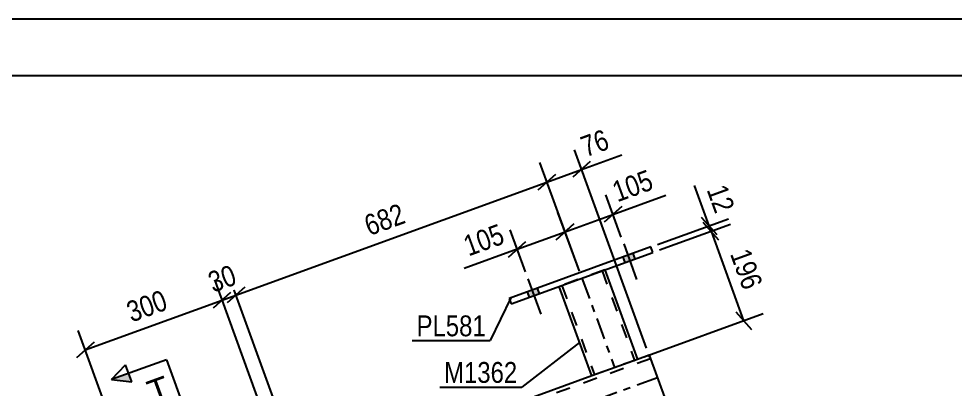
# Model space of a CAD drawing. Header units: millimetres. Extents: x -174 to 1015, y -641 to 200.
# Drawn here: x 5.5 to 134.1, y -349.4 to -298.5 of the extents above; entities that cross this region are included whole.
import ezdxf

# ---------------------------------------------------------------- set-up
doc = ezdxf.new("R2010")
doc.units = ezdxf.units.MM
doc.linetypes.add('DXK_LINE_DOT2', pattern=[3.9198, 1.9599, -1.9599])
doc.linetypes.add('DXK_LINE_DOT3', pattern=[5.9187, 2.979, -0.9799, 0.9799, -0.9799])
doc.styles.add('Arial', font='ARIAL.TTF', dxfattribs={"height": 0.2})
doc.styles.add('Arial Narrow', font='ARIALN.TTF', dxfattribs={"height": 0.2})

# ---------------------------------------------------------------- blocks, each defined once
blk = doc.blocks.new('Part-814735029-4050 - 4005')
at = {"color": 7, "linetype": 'DXK_LINE_DOT2'}
for p, q in [((92.23, -345.22), (46.17, -361.98)), ((90.44, -345.3), (84.18, -347.58)), ((92.15, -345.01), (92.05, -344.72)), ((94.14, -350.48), (56.05, -364.35)), ((93.73, -351.2), (86.51, -353.83)), ((54.71, -361.98), (44.61, -361.98)), ((54.71, -361.98), (55.22, -362.08)), ((55.22, -362.08), (54.71, -361.98)), ((54.71, -361.98), (55.22, -362.08)), ((55.22, -362.08), (54.71, -361.98)), ((55.94, -362.81), (56.05, -363.32)), ((56.05, -363.32), (55.94, -362.81)), ((55.94, -362.81), (56.05, -363.32)), ((56.05, -363.32), (55.94, -362.81)), ((56.05, -363.32), (56.05, -364.92))]:
    blk.add_line(p, q, dxfattribs=at)
at = {"color": 2, "linetype": 'Continuous'}
for p, q in [((92.05, -344.72), (90.44, -345.3)), ((92.05, -344.72), (94.33, -350.98)), ((84.18, -347.58), (44.61, -361.98)), ((94.33, -350.98), (93.73, -351.2)), ((86.51, -353.83), (56.05, -364.92))]:
    blk.add_line(p, q, dxfattribs=at)
at = {"color": 7, "linetype": 'DXK_LINE_DOT3'}
blk.add_line((93.19, -347.85), (45.75, -365.12), dxfattribs=at)
at = {"color": 7, "linetype": 'DXK_LINE_DOT2'}
blk.add_arc((54.71, -363.32), 1.33, 22.5, 67.5, dxfattribs=at)
blk.add_arc((54.71, -363.32), 1.33, 22.5, 67.5, dxfattribs=at)
blk.add_arc((54.71, -363.32), 1.33, 22.5, 67.5, dxfattribs=at)
blk.add_arc((54.71, -363.32), 1.33, 22.5, 67.5, dxfattribs=at)
blk = doc.blocks.new('Bolt-814735029-4052 - 4005')
at = {"linetype": 'Continuous'}
for points in [[(89.83, -330.75), (88.45, -331.25), (88.72, -332), (90.1, -331.5)], [(76.67, -335.54), (75.29, -336.04), (75.57, -336.79), (76.94, -336.29)]]:
    blk.add_hatch(color=1, dxfattribs=at).paths.add_polyline_path(points)
at = {"color": 1, "linetype": 'Continuous'}
for p, q in [((88.57, -329.43), (90.34, -334.32)), ((88.45, -331.25), (88.72, -332)), ((89.83, -330.75), (90.1, -331.5)), ((75.41, -334.22), (77.19, -339.11)), ((76.67, -335.54), (76.94, -336.29)), ((75.29, -336.04), (75.57, -336.79))]:
    blk.add_line(p, q, dxfattribs=at)
blk = doc.blocks.new('Part-814735029-8818 - 4005')
at = {"color": 7, "linetype": 'DXK_LINE_DOT2'}
for p, q in [((85.96, -333), (79.7, -335.28)), ((85.96, -333.01), (85.96, -333)), ((85.96, -333), (85.96, -333.01)), ((85.59, -333.14), (90.06, -345.44)), ((79.7, -335.28), (79.7, -335.29)), ((79.7, -335.29), (79.7, -335.28)), ((80.07, -335.14), (84.55, -347.45)), ((89.98, -345.47), (90.04, -345.45)), ((90.04, -345.45), (89.98, -345.47)), ((90.06, -345.44), (90.04, -345.45)), ((90.04, -345.45), (90.06, -345.44))]:
    blk.add_line(p, q, dxfattribs=at)
at = {"color": 2, "linetype": 'Continuous'}
for p, q in [((85.96, -333.01), (90.44, -345.3)), ((84.18, -347.58), (79.7, -335.29)), ((90.44, -345.3), (84.18, -347.58))]:
    blk.add_line(p, q, dxfattribs=at)
at = {"color": 7, "linetype": 'DXK_LINE_DOT3'}
blk.add_line((82.83, -334.14), (87.31, -346.44), dxfattribs=at)
blk = doc.blocks.new('Bolt-814735029-4046 - 4005')
at = {"linetype": 'Continuous'}
for points in [[(89.83, -330.75), (88.45, -331.25), (88.72, -332), (90.1, -331.5)], [(76.67, -335.54), (75.29, -336.04), (75.57, -336.79), (76.94, -336.29)]]:
    blk.add_hatch(color=1, dxfattribs=at).paths.add_polyline_path(points)
at = {"color": 1, "linetype": 'Continuous'}
for p, q in [((88.57, -329.43), (90.34, -334.32)), ((88.45, -331.25), (88.72, -332)), ((89.83, -330.75), (90.1, -331.5)), ((75.41, -334.22), (77.19, -339.11)), ((76.67, -335.54), (76.94, -336.29)), ((75.29, -336.04), (75.57, -336.79))]:
    blk.add_line(p, q, dxfattribs=at)
blk = doc.blocks.new('Part-814735029-4210 - 4005')
at = {"color": 2, "linetype": 'Continuous'}
for p, q in [((92.27, -329.86), (72.85, -336.93)), ((92.54, -330.61), (92.27, -329.86)), ((73.12, -337.68), (92.54, -330.61)), ((72.85, -336.93), (73.12, -337.68))]:
    blk.add_line(p, q, dxfattribs=at)
blk = doc.blocks.new('StraightDimension-814735029-2905 - 2428')
at = {"color": 7, "linetype": 'Continuous'}
blk.add_line((-81.16, -306.31), (864.74, -306.31), dxfattribs=at)
blk = doc.blocks.new('StraightDimension-814735029-22041 - 2428')
at = {"color": 7, "linetype": 'Continuous'}
blk.add_line((-80.16, -298.49), (863.74, -298.49), dxfattribs=at)
blk = doc.blocks.new('StraightDimension-814735029-22346 - 4005')
at = {"color": 7, "linetype": 'Continuous'}
for p, q in [((82.49, -333.2), (79.54, -325.1)), ((75.07, -333.28), (72.96, -327.5)), ((73.94, -330.17), (80.51, -327.78)), ((81.72, -326.7), (79.31, -328.86)), ((72.73, -331.25), (75.14, -329.1))]:
    blk.add_line(p, q, dxfattribs=at)
at = {"color": 0}
blk.add_wipeout([(73.19, -329.65), (71.75, -325.7), (65.47, -327.99), (66.91, -331.93)], dxfattribs=at)
at = {"color": 7, "linetype": 'Continuous'}
blk.add_line((73.94, -330.17), (66.67, -332.82), dxfattribs=at)
blk.add_line((73.94, -330.17), (66.67, -332.82), dxfattribs=at)
at = {"color": 3, "style": 'Arial Narrow'}
blk.add_text('105', height=2.863, rotation=20.002, dxfattribs=at).set_placement((67.26, -331.17))
blk = doc.blocks.new('StraightDimension-814735029-22317 - 4005')
at = {"color": 7, "linetype": 'Continuous'}
for p, q in [((91.71, -343.78), (81.79, -316.53)), ((82.49, -333.2), (77.05, -318.25)), ((83.97, -318.13), (81.56, -320.28)), ((76.82, -322.01), (79.23, -319.85)), ((78.02, -320.93), (82.76, -319.2))]:
    blk.add_line(p, q, dxfattribs=at)
at = {"color": 0}
blk.add_wipeout([(87.56, -316.66), (86.12, -312.71), (81.56, -314.37), (83, -318.32)], dxfattribs=at)
at = {"color": 7, "linetype": 'Continuous'}
blk.add_line((82.76, -319.2), (88.31, -317.18), dxfattribs=at)
blk.add_line((82.76, -319.2), (88.31, -317.18), dxfattribs=at)
at = {"color": 3, "style": 'Arial Narrow'}
blk.add_text('76', height=2.863, rotation=20.002, dxfattribs=at).set_placement((83.36, -317.55))
blk = doc.blocks.new('StraightDimension-814735029-22318 - 4005')
at = {"color": 7, "linetype": 'Continuous'}
for p, q in [((82.49, -333.2), (77.05, -318.25)), ((76.82, -322.01), (79.23, -319.85)), ((35.33, -336.47), (78.02, -320.93)), ((44.27, -361.04), (34.35, -333.79)), ((36.53, -335.39), (34.12, -337.55))]:
    blk.add_line(p, q, dxfattribs=at)
at = {"color": 0}
blk.add_wipeout([(59.56, -326.85), (58.12, -322.9), (51.84, -325.19), (53.28, -329.14)], dxfattribs=at)
at = {"color": 3, "style": 'Arial Narrow'}
blk.add_text('682', height=2.863, rotation=20.002, dxfattribs=at).set_placement((53.64, -328.37))
blk = doc.blocks.new('StraightDimension-814735029-22319 - 4005')
at = {"color": 7, "linetype": 'Continuous'}
for p, q in [((44.27, -361.04), (34.35, -333.79)), ((42.37, -361.71), (32.46, -334.48)), ((36.53, -335.39), (34.12, -337.55)), ((32.23, -338.23), (34.64, -336.08)), ((33.43, -337.16), (35.33, -336.47))]:
    blk.add_line(p, q, dxfattribs=at)
at = {"color": 0}
blk.add_wipeout([(36.4, -335.28), (34.97, -331.33), (30.4, -332.99), (31.84, -336.94)], dxfattribs=at)
at = {"color": 3, "style": 'Arial Narrow'}
blk.add_text('30', height=2.863, rotation=20.002, dxfattribs=at).set_placement((32.2, -336.17))
blk = doc.blocks.new('StraightDimension-814735029-22320 - 4005')
at = {"color": 7, "linetype": 'Continuous'}
for p, q in [((42.37, -361.71), (32.46, -334.48)), ((32.23, -338.23), (34.64, -336.08)), ((14.64, -344), (33.43, -337.16)), ((23.58, -368.55), (13.67, -341.32)), ((15.84, -342.92), (13.44, -345.07))]:
    blk.add_line(p, q, dxfattribs=at)
at = {"color": 0}
blk.add_wipeout([(26.92, -338.73), (25.48, -334.78), (19.2, -337.07), (20.64, -341.02)], dxfattribs=at)
at = {"color": 3, "style": 'Arial Narrow'}
blk.add_text('300', height=2.863, rotation=20.002, dxfattribs=at).set_placement((21, -340.25))
blk = doc.blocks.new('StraightDimension-814735029-22345 - 4005')
at = {"color": 7, "linetype": 'Continuous'}
for p, q in [((88.22, -328.49), (86.12, -322.71)), ((82.49, -333.2), (79.54, -325.1)), ((88.3, -324.31), (85.89, -326.46)), ((80.51, -327.78), (87.09, -325.38)), ((79.31, -328.86), (81.72, -326.7))]:
    blk.add_line(p, q, dxfattribs=at)
at = {"color": 0}
blk.add_wipeout([(93.61, -322.21), (92.17, -318.27), (85.89, -320.55), (87.33, -324.5)], dxfattribs=at)
at = {"color": 7, "linetype": 'Continuous'}
blk.add_line((87.09, -325.38), (94.36, -322.74), dxfattribs=at)
blk.add_line((87.09, -325.38), (94.36, -322.74), dxfattribs=at)
at = {"color": 3, "style": 'Arial Narrow'}
blk.add_text('105', height=2.863, rotation=20.002, dxfattribs=at).set_placement((87.69, -323.73))
blk = doc.blocks.new('StraightDimension-814735029-22399 - 4005')
at = {"color": 7, "linetype": 'Continuous'}
for p, q in [((101.63, -328.9), (99.48, -326.49)), ((93.48, -330.27), (103.24, -326.72)), ((100.56, -327.69), (105.03, -339.99)), ((91.38, -344.96), (107.71, -339.02)), ((103.96, -338.79), (106.11, -341.2))]:
    blk.add_line(p, q, dxfattribs=at)
at = {"color": 0}
blk.add_wipeout([(104.64, -336.73), (108.59, -335.29), (106.3, -329.01), (102.36, -330.45)], dxfattribs=at)
at = {"color": 3, "style": 'Arial Narrow'}
blk.add_text('196', height=2.863, rotation=-69.9983, dxfattribs=at).set_placement((103.13, -330.8))
blk = doc.blocks.new('StraightDimension-814735029-22400 - 4005')
at = {"color": 7, "linetype": 'Continuous'}
for p, q in [((93.21, -329.52), (102.96, -325.97)), ((99.21, -325.74), (101.36, -328.15)), ((101.63, -328.9), (99.48, -326.49)), ((93.48, -330.27), (103.24, -326.72)), ((100.28, -326.94), (100.56, -327.69))]:
    blk.add_line(p, q, dxfattribs=at)
at = {"color": 0}
blk.add_wipeout([(100.81, -326.19), (104.76, -324.76), (103.09, -320.19), (99.15, -321.63)], dxfattribs=at)
at = {"color": 7, "linetype": 'Continuous'}
blk.add_line((100.28, -326.94), (98.26, -321.39), dxfattribs=at)
blk.add_line((100.28, -326.94), (98.26, -321.39), dxfattribs=at)
at = {"color": 3, "style": 'Arial Narrow'}
blk.add_text('12', height=2.863, rotation=-69.9983, dxfattribs=at).set_placement((99.92, -321.99))
blk = doc.blocks.new('SectionMark-814735029-30096 - 4005')
at = {"linetype": 'Continuous'}
for points in [[(20.6, -347.23), (21.03, -348.4), (18.26, -348.09)], [(35.28, -387.55), (35.71, -388.72), (33.36, -389.58)]]:
    blk.add_hatch(color=6, dxfattribs=at).paths.add_polyline_path(points)
at = {"color": 6, "linetype": 'Continuous'}
for p, q in [((18.26, -348.09), (20.18, -346.06)), ((21.03, -348.4), (20.18, -346.06)), ((18.26, -348.09), (21.03, -348.4)), ((33.36, -389.58), (35.28, -387.55)), ((35.28, -387.55), (36.14, -389.9)), ((36.14, -389.9), (33.36, -389.58))]:
    blk.add_line(p, q, dxfattribs=at)
at = {"color": 0, "linetype": 'Continuous'}
for points in [[(26.63, -350.62), (25.43, -347.34), (22.75, -348.31), (23.95, -351.6)], [(39.34, -385.54), (38.14, -382.25), (35.46, -383.23), (36.66, -386.52)]]:
    blk.add_wipeout(points, dxfattribs=at)
at = {"color": 6, "linetype": 'Continuous'}
for p, q in [((25.77, -345.35), (18.26, -348.09)), ((25.77, -345.35), (28.51, -352.87)), ((40.88, -386.84), (38.14, -379.33)), ((40.88, -386.84), (33.36, -389.58))]:
    blk.add_line(p, q, dxfattribs=at)
at = {"color": 3, "linetype": 'Continuous', "style": 'Arial'}
for p in [(23.95, -351.6), (36.66, -386.52)]:
    blk.add_text('T', height=3.34, rotation=20.002, dxfattribs=at).set_placement(p)
blk = doc.blocks.new('Mark-814735029-22158 - 4005')
at = {"color": 0}
blk.add_wipeout([(69.64, -342.13), (69.64, -339.13), (60.13, -339.13), (60.13, -342.13)], dxfattribs=at)
blk.add_wipeout([(69.64, -342.13), (69.64, -339.13), (60.13, -339.13), (60.13, -342.13)], dxfattribs=at)
at = {"color": 30, "linetype": 'Continuous'}
for p in [(73.07, -336.85), (59.53, -342.73)]:
    blk.add_line(p, (70.24, -342.73), dxfattribs=at)
at = {"color": 3, "style": 'Arial Narrow'}
blk.add_text('PL581', height=2.863, dxfattribs=at).set_placement((60.13, -342.13))
blk = doc.blocks.new('Mark-814735029-22161 - 4005')
at = {"color": 0}
blk.add_wipeout([(73.96, -348.53), (73.96, -345.53), (63.91, -345.53), (63.91, -348.53)], dxfattribs=at)
blk.add_wipeout([(73.96, -348.53), (73.96, -345.53), (63.91, -345.53), (63.91, -348.53)], dxfattribs=at)
at = {"color": 30, "linetype": 'Continuous'}
for p in [(82.5, -342.98), (63.31, -349.13)]:
    blk.add_line(p, (74.56, -349.13), dxfattribs=at)
at = {"color": 3, "style": 'Arial Narrow'}
blk.add_text('M1362', height=2.863, dxfattribs=at).set_placement((63.91, -348.53))

msp = doc.modelspace()

# ---------------------------------------------------------------- block references
for name in ['StraightDimension-814735029-2905 - 2428', 'Part-814735029-4210 - 4005', 'Bolt-814735029-4052 - 4005', 'Bolt-814735029-4046 - 4005', 'Part-814735029-8818 - 4005', 'Part-814735029-4050 - 4005']:
    msp.add_blockref(name, (0, 0))

# ---------------------------------------------------------------- next in the draw order: block references
for name in ['StraightDimension-814735029-22041 - 2428', 'StraightDimension-814735029-22346 - 4005']:
    msp.add_blockref(name, (0, 0))

# ---------------------------------------------------------------- next in the draw order: block references
msp.add_blockref('StraightDimension-814735029-22317 - 4005', (0, 0))

# ---------------------------------------------------------------- next in the draw order: block references
msp.add_blockref('StraightDimension-814735029-22318 - 4005', (0, 0))

# ---------------------------------------------------------------- next in the draw order: block references
for name in ['StraightDimension-814735029-22345 - 4005', 'StraightDimension-814735029-22319 - 4005', 'Mark-814735029-22158 - 4005']:
    msp.add_blockref(name, (0, 0))

# ---------------------------------------------------------------- next in the draw order: block references
for name in ['StraightDimension-814735029-22399 - 4005', 'StraightDimension-814735029-22320 - 4005', 'Mark-814735029-22161 - 4005']:
    msp.add_blockref(name, (0, 0))

# ---------------------------------------------------------------- next in the draw order: block references
for name in ['StraightDimension-814735029-22400 - 4005', 'SectionMark-814735029-30096 - 4005']:
    msp.add_blockref(name, (0, 0))

doc.saveas('drawing.dxf')
